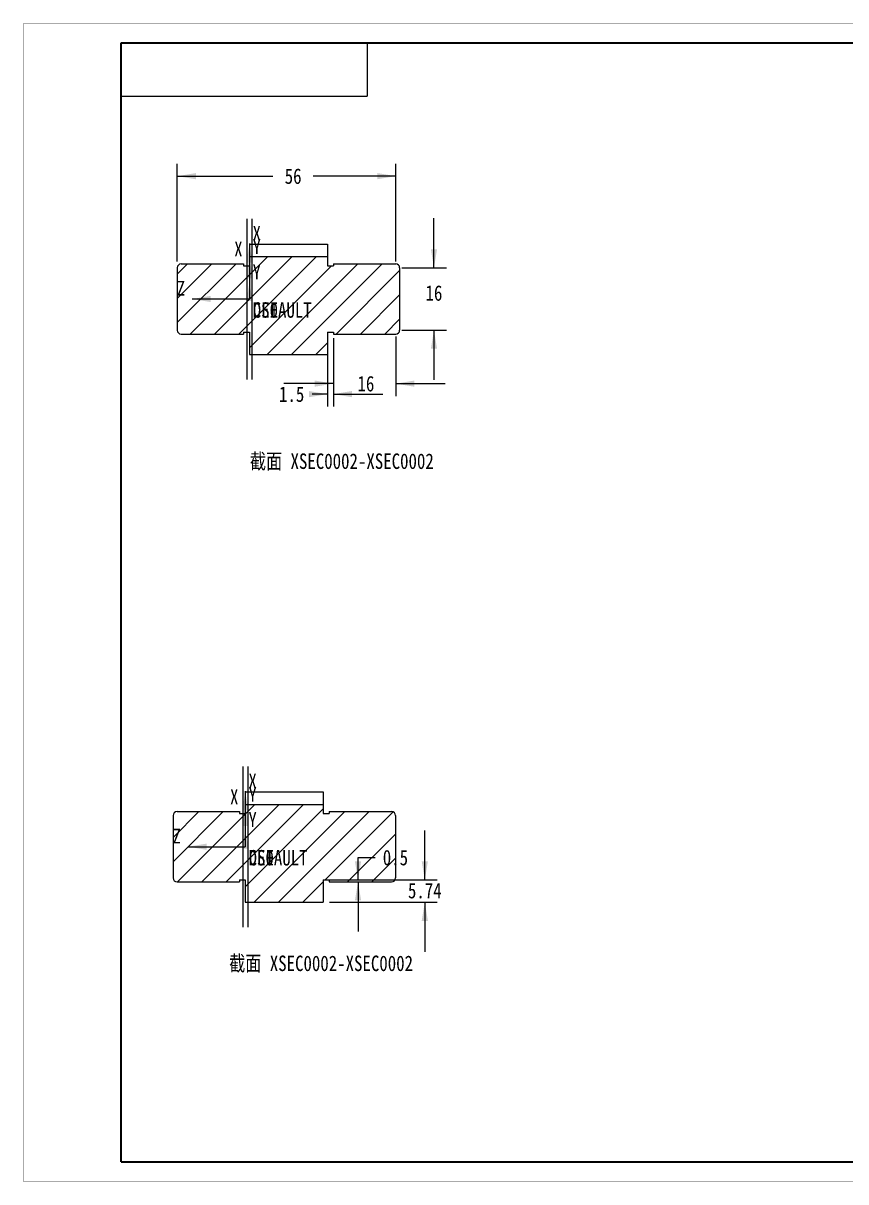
# Model space of a CAD drawing. Header units: inches. Extents: x 0 to 16.6, y 0 to 11.7.
# Drawn here: x 0 to 8.3, y 0 to 11.7 of the extents above; entities that cross this region are included whole.
import ezdxf

# ---------------------------------------------------------------- set-up
doc = ezdxf.new("R2010")
doc.units = ezdxf.units.IN
doc.header["$LTSCALE"] = 0.9094488189
doc.header["$MEASUREMENT"] = 0
doc.layers.get('0').update_dxf_attribs({"linetype": 'CONTINUOUS'})
for name, color, linetype in [('CSYS', 7, 'CONTINUOUS'), ('CURVE', 7, 'CONTINUOUS'), ('DATUM', 7, 'CONTINUOUS')]:
    doc.layers.add(name, color=color, linetype=linetype)
doc.styles.get("Standard").update_dxf_attribs({"font": 'txt', "width": 0.8})
doc.dimstyles.new('DIMSTYLE_1', dxfattribs={"dimtxt": 0.15625, "dimasz": 0.1875, "dimexe": 0.125, "dimexo": 0.0625, "dimgap": 0.078125, "dimtad": 0, "dimtih": 1, "dimtoh": 1, "dimzin": 4, "dimdsep": 46, "dimtxsty": 'Standard', "dimblk": '_FILLED', "dimblk1": '_FILLED', "dimblk2": '_FILLED', "dimcen": 0.09, "dimazin": 1, "dimtfac": 1, "dimtofl": 0, "dimtmove": 0, "dimatfit": 3, "dimldrblk": '_FILLED', "dimfxl": 1, "dimtolj": 1, "dimtzin": 4, "dimarcsym": 0})
pattern_1 = [(45, (0, 0), (-0.1227491437, 0.1227491437), [])]

# ---------------------------------------------------------------- blocks, each defined once
blk = doc.blocks.new('_FILLED')
at = {"color": 0, "linetype": 'ByBlock'}
blk.add_solid([(0, 0), (-1, 0.1666666667), (-1, -0.1666666667)], dxfattribs=at)
blk = doc.blocks.new('*D1')
at = {"color": 2, "linetype": 'Continuous', "transparency": 16777216}
for p, q in [((4.1425693964, 9.2259302512), (4.1425693964, 9.7259302512)), ((3.8196158757, 9.2259302512), (4.2675693964, 9.2259302512)), ((3.8196158757, 8.5960089913), (4.2675693964, 8.5960089913)), ((4.1425693964, 8.5960089913), (4.1425693964, 8.0960089913))]:
    blk.add_line(p, q, dxfattribs=at)
at = {"color": 2, "linetype": 'Continuous', "transparency": 16777216, "xscale": 0.1875, "yscale": 0.1875, "zscale": 0.1875}
for p, rotation in [((4.1425693964, 9.2259302512), 270), ((4.1425693964, 8.5960089913), 90)]:
    blk.add_blockref('_FILLED', p, dxfattribs=dict(at, rotation=rotation))
at = {"color": 2, "linetype": 'Continuous', "transparency": 16777216, "insert": (4.1425693964, 9.0492757768), "char_height": 0.15625, "width": 0.25, "attachment_point": 2, "line_spacing_factor": 0.9}
blk.add_mtext('16', dxfattribs=at)
blk = doc.blocks.new('*D2')
at = {"color": 2, "linetype": 'Continuous', "transparency": 16777216}
for p, q in [((1.5523914663, 9.2884302512), (1.5523914663, 10.2759762715)), ((3.7571158757, 9.2884302512), (3.7571158757, 10.2759762715)), ((1.5523914663, 10.1509762715), (2.5182909595, 10.1509762715)), ((3.7571158757, 10.1509762715), (2.9245409595, 10.1509762715))]:
    blk.add_line(p, q, dxfattribs=at)
at = {"color": 2, "linetype": 'Continuous', "transparency": 16777216, "xscale": 0.1875, "yscale": 0.1875, "zscale": 0.1875, "rotation": 180}
blk.add_blockref('_FILLED', (1.5523914663, 10.1509762715), dxfattribs=at)
at = {"color": 2, "linetype": 'Continuous', "transparency": 16777216, "xscale": 0.1875, "yscale": 0.1875, "zscale": 0.1875}
blk.add_blockref('_FILLED', (3.7571158757, 10.1509762715), dxfattribs=at)
at = {"color": 2, "linetype": 'Continuous', "transparency": 16777216, "insert": (2.7214159595, 10.2291012715), "char_height": 0.15625, "width": 0.25, "attachment_point": 2, "line_spacing_factor": 0.9}
blk.add_mtext('56', dxfattribs=at)
blk = doc.blocks.new('*D5')
at = {"color": 2, "linetype": 'Continuous', "transparency": 16777216}
for p, q in [((4.0502275398, 3.0458919452), (4.0502275398, 3.5458919452)), ((3.0887422856, 3.0458919452), (4.1752275398, 3.0458919452)), ((3.0887422856, 2.8198670343), (4.1752275398, 2.8198670343)), ((4.0502275398, 2.8198670343), (4.0502275398, 2.3198670343))]:
    blk.add_line(p, q, dxfattribs=at)
at = {"color": 2, "linetype": 'Continuous', "transparency": 16777216, "xscale": 0.1875, "yscale": 0.1875, "zscale": 0.1875}
for p, rotation in [((4.0502275398, 3.0458919452), 270), ((4.0502275398, 2.8198670343), 90)]:
    blk.add_blockref('_FILLED', p, dxfattribs=dict(at, rotation=rotation))
at = {"color": 2, "linetype": 'Continuous', "transparency": 16777216, "insert": (4.0502275398, 3.0158368374), "char_height": 0.15625, "width": 0.5, "attachment_point": 2, "line_spacing_factor": 0.9}
blk.add_mtext('5.74', dxfattribs=at)
blk = doc.blocks.new('*D6')
at = {"color": 2, "linetype": 'Continuous', "transparency": 16777216}
for p, q in [((3.1271946159, 8.4941389126), (3.1271946159, 7.9311491807)), ((3.7571158757, 8.5335089913), (3.7571158757, 7.9311491807)), ((3.1271946159, 8.0561491807), (2.6271946159, 8.0561491807)), ((3.7571158757, 8.0561491807), (4.2571158757, 8.0561491807))]:
    blk.add_line(p, q, dxfattribs=at)
at = {"color": 2, "linetype": 'Continuous', "transparency": 16777216, "xscale": 0.1875, "yscale": 0.1875, "zscale": 0.1875}
blk.add_blockref('_FILLED', (3.1271946159, 8.0561491807), dxfattribs=at)
at = {"color": 2, "linetype": 'Continuous', "transparency": 16777216, "xscale": 0.1875, "yscale": 0.1875, "zscale": 0.1875, "rotation": 180}
blk.add_blockref('_FILLED', (3.7571158757, 8.0561491807), dxfattribs=at)
at = {"color": 2, "linetype": 'Continuous', "transparency": 16777216, "insert": (3.4559725474, 8.1342741807), "char_height": 0.15625, "width": 0.25, "attachment_point": 2, "line_spacing_factor": 0.9}
blk.add_mtext('16', dxfattribs=at)
blk = doc.blocks.new('*D7')
at = {"color": 2, "linetype": 'Continuous', "transparency": 16777216}
for p, q in [((3.0681394978, 8.513823952000001), (3.0681394978, 7.8251704761)), ((3.1271946159, 8.513823952000001), (3.1271946159, 7.8251704761)), ((3.0681394978, 7.9501704761), (2.9123743021, 7.9501704761)), ((3.1271946159, 7.9501704761), (3.6271946159, 7.9501704761))]:
    blk.add_line(p, q, dxfattribs=at)
at = {"color": 2, "linetype": 'Continuous', "transparency": 16777216, "xscale": 0.1875, "yscale": 0.1875, "zscale": 0.1875}
blk.add_blockref('_FILLED', (3.0681394978, 7.9501704761), dxfattribs=at)
at = {"color": 2, "linetype": 'Continuous', "transparency": 16777216, "xscale": 0.1875, "yscale": 0.1875, "zscale": 0.1875, "rotation": 180}
blk.add_blockref('_FILLED', (3.1271946159, 7.9501704761), dxfattribs=at)
at = {"color": 2, "linetype": 'Continuous', "transparency": 16777216, "insert": (2.8342493021, 8.0282954761), "char_height": 0.15625, "width": 0.375, "attachment_point": 3, "line_spacing_factor": 0.9}
blk.add_mtext('1.5', dxfattribs=at)
blk = doc.blocks.new('*D8')
at = {"color": 2, "linetype": 'Continuous', "transparency": 16777216}
for p, q in [((3.3762423226, 3.0458919452), (3.3762423226, 3.2712224765)), ((3.3762423226, 3.2712224765), (3.5481173226, 3.2712224765)), ((3.1477974037, 3.0458919452), (3.5012423226, 3.0458919452)), ((3.1477974037, 3.0262069058), (3.5012423226, 3.0262069058)), ((3.3762423226, 3.0262069058), (3.3762423226, 2.5262069058))]:
    blk.add_line(p, q, dxfattribs=at)
at = {"color": 2, "linetype": 'Continuous', "transparency": 16777216, "xscale": 0.1875, "yscale": 0.1875, "zscale": 0.1875}
for p, rotation in [((3.3762423226, 3.0458919452), 270), ((3.3762423226, 3.0262069058), 90)]:
    blk.add_blockref('_FILLED', p, dxfattribs=dict(at, rotation=rotation))
at = {"color": 2, "linetype": 'Continuous', "transparency": 16777216, "insert": (3.6262423226, 3.3493474765), "char_height": 0.15625, "width": 0.375, "attachment_point": 1, "line_spacing_factor": 0.9}
blk.add_mtext('0.5', dxfattribs=at)
blk = doc.blocks.new('*T13')
at = {"color": 2, "linetype": 'Continuous'}
for p, q in [((0, 0), (2.4852362205, 0)), ((0, 0), (0, -0.5382627953)), ((2.4852362205, 0), (2.4852362205, -0.5382627953)), ((0, -0.5382627953), (2.4852362205, -0.5382627953))]:
    blk.add_line(p, q, dxfattribs=at)

msp = doc.modelspace()

# ---------------------------------------------------------------- hatches: boundary and pattern name
at = {"linetype": 'Continuous'}
h = msp.add_hatch(dxfattribs=at)
h.set_pattern_fill('XSEC0002', color=2, scale=0.1735935039, angle=45, style=0, pattern_type=0)
h.set_pattern_definition(pattern_1)
edge = h.paths.add_edge_path()
edge.add_line((2.280737923, 9.3391192276), (2.280737923, 9.2456152906))
edge.add_line((2.280737923, 9.3391192276), (3.0681394978, 9.3391192276))
edge.add_line((3.0681394978, 9.3391192276), (3.0681394978, 9.2456152906))
edge.add_line((3.0681394978, 9.2456152906), (3.1271946159, 9.2456152906))
edge.add_line((3.1271946159, 9.2653003299), (3.1271946159, 9.2456152906))
edge.add_line((3.1271946159, 9.2653003299), (3.7571158757, 9.2653003299))
edge.add_arc((3.7571158757, 9.2259302512), 0.0393700787, 0, 90)
edge.add_line((3.7964859545, 9.2259302512), (3.7964859545, 8.5960089913))
edge.add_arc((3.7571158757, 8.5960089913), 0.0393700787, 270, 360)
edge.add_line((3.1271946159, 8.5566389126), (3.7571158757, 8.5566389126))
edge.add_line((3.1271946159, 8.576323952000001), (3.1271946159, 8.5566389126))
edge.add_line((3.0681394978, 8.576323952000001), (3.1271946159, 8.576323952000001))
edge.add_line((3.0681394978, 8.576323952000001), (3.0681394978, 8.3499459992))
edge.add_line((2.280737923, 8.3499459992), (3.0681394978, 8.3499459992))
edge.add_line((2.280737923, 8.576323952000001), (2.280737923, 8.3499459992))
edge.add_line((2.2216828049, 8.576323952000001), (2.280737923, 8.576323952000001))
edge.add_line((2.2216828049, 8.576323952000001), (2.2216828049, 8.5566389126))
edge.add_line((1.591761545, 8.5566389126), (2.2216828049, 8.5566389126))
edge.add_arc((1.591761545, 8.5960089913), 0.0393700787, 180, 270)
edge.add_line((1.5523914663, 9.2259302512), (1.5523914663, 8.5960089913))
edge.add_arc((1.591761545, 9.2259302512), 0.0393700787, 90, 180)
edge.add_line((1.591761545, 9.2653003299), (2.2216828049, 9.2653003299))
edge.add_line((2.2216828049, 9.2653003299), (2.2216828049, 9.2456152906))
edge.add_line((2.2216828049, 9.2456152906), (2.280737923, 9.2456152906))
h = msp.add_hatch(dxfattribs=at)
h.set_pattern_fill('XSEC0002', color=2, scale=0.1735935039, angle=45, style=0, pattern_type=0)
h.set_pattern_definition(pattern_1)
edge = h.paths.add_edge_path()
edge.add_line((2.2388407108, 3.8086872208), (2.2388407108, 3.7151832837))
edge.add_line((2.2388407108, 3.8086872208), (3.0262422856, 3.8086872208))
edge.add_line((3.0262422856, 3.8086872208), (3.0262422856, 3.7151832837))
edge.add_line((3.0262422856, 3.7151832837), (3.0852974037, 3.7151832837))
edge.add_line((3.0852974037, 3.7348683231), (3.0852974037, 3.7151832837))
edge.add_line((3.0852974037, 3.7348683231), (3.7152186635, 3.7348683231))
edge.add_arc((3.7152186635, 3.6954982444), 0.0393700787, 0, 90)
edge.add_line((3.7545887423, 3.6954982444), (3.7545887423, 3.0655769845))
edge.add_arc((3.7152186635, 3.0655769845), 0.0393700787, 270, 360)
edge.add_line((3.0852974037, 3.0262069058), (3.7152186635, 3.0262069058))
edge.add_line((3.0852974037, 3.0458919452), (3.0852974037, 3.0262069058))
edge.add_line((3.0262422856, 3.0458919452), (3.0852974037, 3.0458919452))
edge.add_line((3.0262422856, 3.0458919452), (3.0262422856, 2.8195139924))
edge.add_line((2.2388407108, 2.8195139924), (3.0262422856, 2.8195139924))
edge.add_line((2.2388407108, 3.0458919452), (2.2388407108, 2.8195139924))
edge.add_line((2.1797855927, 3.0458919452), (2.2388407108, 3.0458919452))
edge.add_line((2.1797855927, 3.0458919452), (2.1797855927, 3.0262069058))
edge.add_line((1.5498643328, 3.0262069058), (2.1797855927, 3.0262069058))
edge.add_arc((1.5498643328, 3.0655769845), 0.0393700787, 180, 270)
edge.add_line((1.5104942541, 3.6954982444), (1.5104942541, 3.0655769845))
edge.add_arc((1.5498643328, 3.6954982444), 0.0393700787, 90, 180)
edge.add_line((1.5498643328, 3.7348683231), (2.1797855927, 3.7348683231))
edge.add_line((2.1797855927, 3.7348683231), (2.1797855927, 3.7151832837))
edge.add_line((2.1797855927, 3.7151832837), (2.2388407108, 3.7151832837))

# ---------------------------------------------------------------- linework, layer by layer
at = {"color": 7, "linetype": 'Continuous'}
for p, q in [((2.280737923, 9.4657503119), (2.280737923, 9.2456152906)), ((2.280737923, 9.4657503119), (3.0681394978, 9.4657503119)), ((3.0681394978, 9.4657503119), (3.0681394978, 9.2456152906)), ((1.591761545, 9.2653003299), (2.2216828049, 9.2653003299)), ((2.2216828049, 9.2653003299), (2.2216828049, 9.2456152906)), ((2.2216828049, 9.2456152906), (2.280737923, 9.2456152906)), ((2.280737923, 9.3391192276), (3.0681394978, 9.3391192276)), ((2.280737923, 9.332411484400001), (2.280737923, 8.9109696213)), ((2.280737923, 9.3076142051), (2.280737923, 8.9109696213)), ((3.0681394978, 9.2456152906), (3.1271946159, 9.2456152906)), ((3.1271946159, 9.2653003299), (3.7571158757, 9.2653003299)), ((3.1271946159, 9.2653003299), (3.1271946159, 9.2456152906)), ((1.5523914663, 9.2259302512), (1.5523914663, 8.5960089913)), ((3.7964859545, 9.2259302512), (3.7964859545, 8.5960089913)), ((1.7019977655, 8.9109696213), (2.280737923, 8.9109696213)), ((1.591761545, 8.5566389126), (2.2216828049, 8.5566389126)), ((2.2216828049, 8.576323952000001), (2.2216828049, 8.5566389126)), ((2.2216828049, 8.576323952000001), (2.280737923, 8.576323952000001)), ((2.280737923, 8.576323952000001), (2.280737923, 8.3499459992)), ((3.0681394978, 8.576323952000001), (3.1271946159, 8.576323952000001)), ((3.0681394978, 8.576323952000001), (3.0681394978, 8.3499459992)), ((3.1271946159, 8.576323952000001), (3.1271946159, 8.5566389126)), ((3.1271946159, 8.5566389126), (3.7571158757, 8.5566389126)), ((2.280737923, 8.3499459992), (3.0681394978, 8.3499459992)), ((2.2388407108, 3.9353183051), (2.2388407108, 3.7151832837)), ((2.2388407108, 3.9353183051), (3.0262422856, 3.9353183051)), ((3.0262422856, 3.9353183051), (3.0262422856, 3.7151832837)), ((2.2388407108, 3.8086872208), (3.0262422856, 3.8086872208)), ((2.2388407108, 3.8019794776), (2.2388407108, 3.3805376145)), ((2.2388407108, 3.7771821983), (2.2388407108, 3.3805376145)), ((1.5104942541, 3.6954982444), (1.5104942541, 3.0655769845)), ((1.5498643328, 3.7348683231), (2.1797855927, 3.7348683231)), ((2.1797855927, 3.7348683231), (2.1797855927, 3.7151832837)), ((2.1797855927, 3.7151832837), (2.2388407108, 3.7151832837)), ((3.0262422856, 3.7151832837), (3.0852974037, 3.7151832837)), ((3.0852974037, 3.7348683231), (3.7152186635, 3.7348683231)), ((3.0852974037, 3.7348683231), (3.0852974037, 3.7151832837)), ((3.7545887423, 3.6954982444), (3.7545887423, 3.0655769845)), ((1.6601005533, 3.3805376145), (2.2388407108, 3.3805376145)), ((2.1797855927, 3.0458919452), (2.1797855927, 3.0262069058)), ((2.1797855927, 3.0458919452), (2.2388407108, 3.0458919452)), ((2.2388407108, 3.0458919452), (2.2388407108, 2.8195139924)), ((3.0262422856, 3.0458919452), (3.0852974037, 3.0458919452)), ((3.0262422856, 3.0458919452), (3.0262422856, 2.8195139924)), ((3.0852974037, 3.0458919452), (3.0852974037, 3.0262069058)), ((1.5498643328, 3.0262069058), (2.1797855927, 3.0262069058)), ((3.0852974037, 3.0262069058), (3.7152186635, 3.0262069058)), ((2.2388407108, 2.8195139924), (3.0262422856, 2.8195139924))]:
    msp.add_line(p, q, dxfattribs=at)
at = {"color": 2, "linetype": 'Continuous', "const_width": 0.0051181104}
for points in [[(0, 0), (0, 11.6929133858)], [(0, 11.6929133858), (16.5354330709, 11.6929133858)], [(0, 0), (16.5354330709, 0)]]:
    msp.add_lwpolyline(points, dxfattribs=at)
at = {"color": 7, "linetype": 'Continuous', "const_width": 0.0196850392}
for points in [[(0.9842519685, 0.1968503937), (0.9842519685, 11.4960629921)], [(0.9842519685, 11.4960629921), (16.3385826772, 11.4960629921)], [(0.9842519685, 0.1968503937), (16.3385826772, 0.1968503937)]]:
    msp.add_lwpolyline(points, dxfattribs=at)
at = {"color": 7, "linetype": 'Continuous'}
for centre, start, end in [((1.591761545, 9.2259302512), 90, 180), ((3.7571158757, 9.2259302512), 0, 90), ((1.591761545, 8.5960089913), 180, 270), ((3.7571158757, 8.5960089913), 270, 360), ((1.5498643328, 3.6954982444), 90, 180), ((3.7152186635, 3.6954982444), 0, 90), ((1.5498643328, 3.0655769845), 180, 270), ((3.7152186635, 3.0655769845), 270, 360)]:
    msp.add_arc(centre, 0.0393700787, start, end, dxfattribs=at)
for points in [[(2.280737923, 9.332411484400001), (2.311987923, 9.144911484400001), (2.249487923, 9.144911484400001)], [(2.280737923, 9.3076142051), (2.311987923, 9.1201142051), (2.249487923, 9.1201142051)], [(1.7019977655, 8.9109696213), (1.8894977655, 8.9422196213), (1.8894977655, 8.8797196213)], [(2.2388407108, 3.8019794776), (2.2700907108, 3.6144794776), (2.2075907108, 3.6144794776)], [(2.2388407108, 3.7771821983), (2.2700907108, 3.5896821983), (2.2075907108, 3.5896821983)], [(1.6601005533, 3.3805376145), (1.8476005533, 3.4117876145), (1.8476005533, 3.3492876145)]]:
    msp.add_solid(points, dxfattribs=at)
at = {"layer": 'CSYS', "color": 7, "linetype": 'Continuous'}
for p, q in [((2.280737923, 9.4651948387), (2.280737923, 8.9109696213)), ((2.280737923, 9.332411484400001), (2.280737923, 8.9109696213)), ((2.280737923, 9.3076142051), (2.280737923, 8.9109696213)), ((2.280737923, 9.077626689), (2.280737923, 8.9109696213)), ((1.7019977655, 8.9109696213), (2.280737923, 8.9109696213)), ((1.7019977655, 8.9109696213), (2.280737923, 8.9109696213)), ((2.2388407108, 3.9347628319), (2.2388407108, 3.3805376145)), ((2.2388407108, 3.8019794776), (2.2388407108, 3.3805376145)), ((2.2388407108, 3.7771821983), (2.2388407108, 3.3805376145)), ((2.2388407108, 3.5471946822), (2.2388407108, 3.3805376145)), ((1.6601005533, 3.3805376145), (2.2388407108, 3.3805376145)), ((1.6601005533, 3.3805376145), (2.2388407108, 3.3805376145))]:
    msp.add_line(p, q, dxfattribs=at)
for points in [[(2.280737923, 9.4651948387), (2.311987923, 9.2776948387), (2.249487923, 9.2776948387)], [(2.280737923, 9.332411484400001), (2.311987923, 9.144911484400001), (2.249487923, 9.144911484400001)], [(2.280737923, 9.3076142051), (2.311987923, 9.1201142051), (2.249487923, 9.1201142051)], [(2.280737923, 9.077626689), (2.311987923, 8.890126689), (2.249487923, 8.890126689)], [(1.7019977655, 8.9109696213), (1.8894977655, 8.9422196213), (1.8894977655, 8.8797196213)], [(1.7019977655, 8.9109696213), (1.8894977655, 8.9422196213), (1.8894977655, 8.8797196213)], [(2.2388407108, 3.9347628319), (2.2700907108, 3.7472628319), (2.2075907108, 3.7472628319)], [(2.2388407108, 3.8019794776), (2.2700907108, 3.6144794776), (2.2075907108, 3.6144794776)], [(2.2388407108, 3.7771821983), (2.2700907108, 3.5896821983), (2.2075907108, 3.5896821983)], [(2.2388407108, 3.5471946822), (2.2700907108, 3.3596946822), (2.2075907108, 3.3596946822)], [(1.6601005533, 3.3805376145), (1.8476005533, 3.4117876145), (1.8476005533, 3.3492876145)], [(1.6601005533, 3.3805376145), (1.8476005533, 3.4117876145), (1.8476005533, 3.3492876145)]]:
    msp.add_solid(points, dxfattribs=at)
at = {"layer": 'CURVE', "color": 40, "linetype": 'Continuous'}
for p, q in [((2.280737923, 9.4719932433), (2.280737923, 9.4658743412)), ((2.2388407108, 3.9415612365), (2.2388407108, 3.9354423344))]:
    msp.add_line(p, q, dxfattribs=at)
at = {"layer": 'DATUM', "color": 7, "linetype": 'Continuous'}
for p, q in [((2.2559347734, 9.7197927552), (2.2559347734, 8.0985144717)), ((2.2140375612, 4.1893607484), (2.2140375612, 2.5680824649))]:
    msp.add_line(p, q, dxfattribs=at)
at = {"layer": 'DATUM', "color": 9, "linetype": 'Continuous'}
for p, q in [((2.3055410726, 9.7197927552), (2.3055410726, 8.0985144717)), ((2.2636438604, 4.1893607484), (2.2636438604, 2.5680824649))]:
    msp.add_line(p, q, dxfattribs=at)

# ---------------------------------------------------------------- block references
msp.add_blockref('*T13', (0.9842519685, 11.4960629921))

# ---------------------------------------------------------------- texts
at = {"color": 7, "linetype": 'Continuous', "attachment_point": 1, "line_spacing_factor": 0.9}
for s, insert, char_height, width in [('X', (2.1280804426, 9.490168339), 0.1494832677, 0.1195866142), ('Y', (2.3138087891, 9.5149656183), 0.1494832677, 0.1195866142), ('Z', (1.5493402852, 9.0935237551), 0.1494832677, 0.1195866142), ('DEFAULT', (2.3138087891, 8.8778987551), 0.15625, 0.875), ('Y', (2.2719115769, 3.9845336114), 0.1494832677, 0.1195866142), ('X', (2.0861832305, 3.9597363321), 0.1494832677, 0.1195866142), ('Z', (1.507443073, 3.5630917483), 0.1494832677, 0.1195866142), ('DEFAULT', (2.2719115769, 3.3474667483), 0.15625, 0.875)]:
    msp.add_mtext(s, dxfattribs=dict(at, insert=insert, char_height=char_height, width=width))
at = {"color": 2, "linetype": 'Continuous', "char_height": 0.15625, "width": 3.75, "attachment_point": 3, "line_spacing_factor": 0.9}
for insert in [(4.1408411364, 7.351199590399999), (3.9313550755, 2.2816369175)]:
    msp.add_mtext('截面 XSEC0002-XSEC0002', dxfattribs=dict(at, insert=insert))
at = {"layer": 'CSYS', "color": 7, "linetype": 'Continuous', "attachment_point": 1, "line_spacing_factor": 0.9}
for s, insert, char_height, width in [('X', (2.3138087891, 9.6477489726), 0.1494832677, 0.1195866142), ('X', (2.1280804426, 9.490168339), 0.1494832677, 0.1195866142), ('Y', (2.3138087891, 9.5149656183), 0.1494832677, 0.1195866142), ('Y', (2.3138087891, 9.260180822899999), 0.1494832677, 0.1195866142), ('Z', (1.5493402852, 9.0935237551), 0.1494832677, 0.1195866142), ('Z', (1.5493402852, 9.0935237551), 0.1494832677, 0.1195866142), ('CS0', (2.3138087891, 8.8778987551), 0.15625, 0.375), ('CS1', (2.3138087891, 8.8778987551), 0.15625, 0.375), ('X', (2.2719115769, 4.1173169658), 0.1494832677, 0.1195866142), ('Y', (2.2719115769, 3.9845336114), 0.1494832677, 0.1195866142), ('X', (2.0861832305, 3.9597363321), 0.1494832677, 0.1195866142), ('Y', (2.2719115769, 3.7297488161), 0.1494832677, 0.1195866142), ('Z', (1.507443073, 3.5630917483), 0.1494832677, 0.1195866142), ('Z', (1.507443073, 3.5630917483), 0.1494832677, 0.1195866142), ('CS0', (2.2719115769, 3.3474667483), 0.15625, 0.375), ('CS1', (2.2719115769, 3.3474667483), 0.15625, 0.375)]:
    msp.add_mtext(s, dxfattribs=dict(at, insert=insert, char_height=char_height, width=width))

# ---------------------------------------------------------------- dimensions: what is measured, and where the dimension line sits
at = {"color": 2, "linetype": 'Continuous'}
for base, p1, p2, picture, middle in [((3.7571158757, 10.1509762715), (1.5523914663, 9.2259302512), (3.7571158757, 9.2259302512), '*D2', (2.7214159868, 10.1509763943)), ((3.1271946159, 7.9501704761), (3.0681394978, 8.576323952000001), (3.1271946159, 8.576323952000001), '*D7', (2.6662805512, 7.9501702016)), ((3.7571158757, 8.0561491807), (3.1271946159, 8.5566389126), (3.7571158757, 8.5960089913), '*D6', (3.4715974703, 8.056148763300001))]:
    dim = msp.add_linear_dim(base=base, p1=p1, p2=p2, dimstyle='DIMSTYLE_1', dxfattribs=at)
    dim.commit()
    dim.dimension.update_dxf_attribs({"geometry": picture, "text_midpoint": middle, "dimtype": 160})
for base, p1, p2, angle, picture, middle in [((4.1425693964, 8.5960089913), (3.7571158757, 9.2259302512), (3.7571158757, 8.5960089913), 270, '*D1', (4.1581945164, 8.9711504358)), ((4.0502275398, 3.0458919452), (3.0262422856, 2.8198670343), (3.0262422856, 3.0458919452), 90, '*D5', (4.0541338943, 2.9377118809)), ((3.3762423226, 3.0458919452), (3.0852974037, 3.0262069058), (3.0852974037, 3.0458919452), 90, '*D8', (3.8176486398, 3.2712224525))]:
    dim = msp.add_linear_dim(base=base, p1=p1, p2=p2, angle=angle, dimstyle='DIMSTYLE_1', dxfattribs=at)
    dim.commit()
    dim.dimension.update_dxf_attribs({"geometry": picture, "text_midpoint": middle, "dimtype": 160})

doc.saveas('drawing.dxf')
